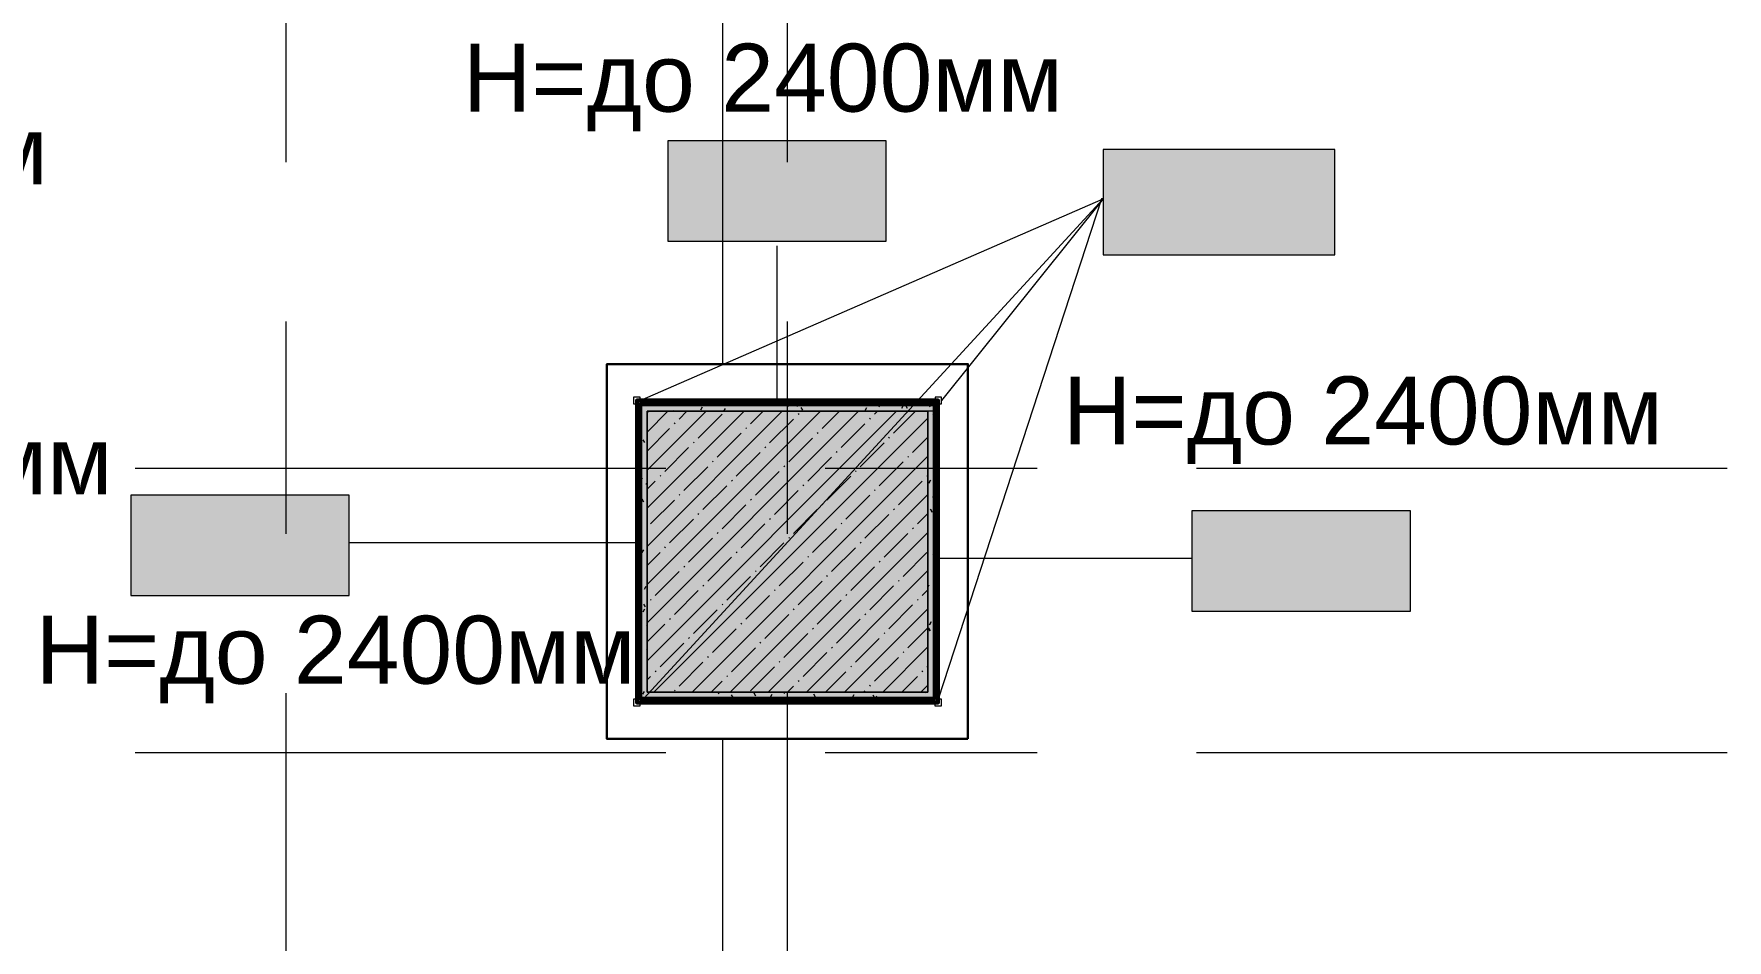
# Model space of a CAD drawing. Header units: millimetres. Extents: x -3817 to 677485, y -22715 to 103890.
# Drawn here: x 11999 to 17064, y 22650 to 25359 of the extents above; entities that cross this region are included whole.
import ezdxf

# ---------------------------------------------------------------- set-up
doc = ezdxf.new("R2010")
doc.units = ezdxf.units.MM
doc.layers.add('PDF _Геометрия', color=7, linetype='Continuous', true_color=0x1d1d1d)
doc.layers.add('PDF _Сплошная заливка', color=7, linetype='Continuous', true_color=0xffffff)
doc.layers.add('PDF _Текст', color=7, linetype='Continuous')
doc.styles.add('PDF GOST-Common', font='arial.ttf')

msp = doc.modelspace()

# ---------------------------------------------------------------- hatches: boundary and pattern name
at = {"layer": 'PDF _Сплошная заливка', "true_color": 0x808080, "transparency": 33554559}
for points in [[(14693.3, 24252.3), (14694.8, 24253.8), (14704.3, 24263.3), (13802.3, 24263.3), (13812.3, 24253.4), (14673.3, 24252.3)], [(13813.3, 23360.3), (13813.3, 24252.3), (13802.3, 24251.3), (13802.3, 23360.3), (13812.3, 23370.3), (13812.3, 23360.3)], [(13833.3, 23360.3), (14704.3, 23360.3), (14694.3, 23370.3), (13813.3, 23370.9), (13813.4, 23360.4)]]:
    msp.add_hatch(color=8, dxfattribs=at).paths.add_polyline_path(points)
at = {"layer": 'PDF _Сплошная заливка', "transparency": 33554559}
for points in [[(13933.3, 24231.4), (14673.3, 24231.4), (14673.3, 24251.3), (13813.3, 24251.3), (13813.3, 24231.4), (13833.3, 24231.4)], [(14673.3, 23391.3), (14693.3, 23391.3), (14693.3, 24251.3), (14673.3, 24251.3), (14673.3, 24231.4)]]:
    msp.add_hatch(color=256, dxfattribs=at).paths.add_polyline_path(points)

# ---------------------------------------------------------------- linework, layer by layer
at = {"layer": 'PDF _Геометрия', "color": 253, "lineweight": 9, "true_color": 0xaaaaaa}
for points in [[(12753.3, 24976), (12753.3, 26809.4), (12753.3, 29309.4)], [(14253.3, 24976), (14253.3, 26809.4), (14253.3, 29309.4)], [(12753.3, 23864.8), (12753.3, 24499.8)], [(14253.3, 23864.8), (14253.3, 24499.8)], [(12301.9, 24061.4), (13889.4, 24061.4)], [(14365.6, 24061.4), (15000.6, 24061.4)], [(15476.9, 24061.4), (17064.4, 24061.4)], [(12753.3, 21801), (12753.3, 23388.5)], [(14253.3, 21801), (14253.3, 23388.5)], [(12301.9, 23211.3), (13889.4, 23211.3)], [(14365.6, 23211.3), (15000.6, 23211.3)], [(15476.9, 23211.3), (17064.4, 23211.3)]]:
    msp.add_lwpolyline(points, dxfattribs=at)
at = {"layer": 'PDF _Геометрия', "color": 6, "lineweight": 9}
for points in [[(14059.8, 24372.3), (14059.8, 26591.3)], [(14059.8, 20641.3), (14059.8, 23251.3)]]:
    msp.add_lwpolyline(points, dxfattribs=at)
at = {"layer": 'PDF _Геометрия', "color": 7, "lineweight": 9}
for points in [[(14548.5, 25039.9), (13895.4, 25039.9), (13895.4, 24739.9), (14548.5, 24739.9)], [(15891.2, 25014.1), (15197.3, 25014.1), (15197.3, 24698.8), (15891.2, 24698.8)], [(15891.2, 25014.1), (15197.3, 25014.1), (15197.3, 24698.8), (15891.2, 24698.8)], [(14673.3, 24231.4), (13833.3, 24231.4), (13833.3, 23391.3), (14673.3, 23391.3)], [(12941.9, 23979.8), (12288.8, 23979.8), (12288.8, 23679.8), (12941.9, 23679.8)], [(16116.7, 23933.7), (15463.5, 23933.7), (15463.5, 23633.7), (16116.7, 23633.7)]]:
    msp.add_lwpolyline(points, close=True, dxfattribs=at)
for points in [[(13812.3, 23360.6), (15197.3, 24866.6), (15192.9, 24866.6), (14704, 23370.3)], [(13812.3, 24263.3), (15197.3, 24866.6), (14714.3, 24263.3)], [(14222, 24257.8), (14222, 24726)], [(13807.8, 23837.9), (12941.9, 23837.9)], [(14698.8, 23791.8), (15463.5, 23791.8)]]:
    msp.add_lwpolyline(points, dxfattribs=at)
at = {"layer": 'PDF _Геометрия', "color": 231, "lineweight": 30, "true_color": 0xff80c0}
msp.add_lwpolyline([(14793.3, 23251.3), (14793.3, 24372.3), (13713.3, 24372.3), (13713.3, 23251.3)], close=True, dxfattribs=at)
at = {"layer": 'PDF _Геометрия', "color": 7, "lineweight": 20}
for points in [[(13792.8, 24253.4), (13812.3, 24253.4), (13812.3, 24273.3), (13792.8, 24273.3)], [(14694.8, 24253.4), (14714.3, 24253.4), (14714.3, 24273.3), (14694.8, 24273.3)], [(13812.3, 23350.8), (13812.3, 23370.3), (13792.3, 23370.3), (13792.3, 23350.8)], [(14713.8, 23370.3), (14694.3, 23370.3), (14694.3, 23350.4), (14713.8, 23350.4)]]:
    msp.add_lwpolyline(points, close=True, dxfattribs=at)
at = {"layer": 'PDF _Геометрия', "color": 8, "lineweight": 53, "true_color": 0x808080}
for points in [[(14704.3, 24252.3), (14704.3, 24263.3), (13802.3, 24263.3), (13802.3, 24252.3), (13802.3, 23360.3), (13813.3, 23360.3), (14704.3, 23360.3), (14704.3, 23371.3)], [(14693.3, 23371.3), (13813.3, 23371.3), (13813.3, 24252.3), (14693.3, 24252.3)]]:
    msp.add_lwpolyline(points, close=True, dxfattribs=at)
at = {"layer": 'PDF _Геометрия', "color": 9, "lineweight": 9, "true_color": 0xc0c0c0}
for points in [[(14673.3, 24251.3), (13813.3, 24251.3), (13813.3, 24231.4), (13813.3, 23371.3), (13833.3, 23371.3), (14693.3, 23371.3), (14693.3, 23391.3), (14693.3, 24251.3)], [(14673.3, 23391.3), (13833.3, 23391.3), (13833.3, 24231.4), (14673.3, 24231.4)]]:
    msp.add_lwpolyline(points, close=True, dxfattribs=at)
at = {"layer": 'PDF _Геометрия', "color": 253, "lineweight": 9, "true_color": 0x9b9b9b}
for points in [[(13813.3, 24222.7), (13816.9, 24222.7)], [(13833.8, 24247.2), (13831.4, 24251.3)], [(13837.3, 24253.2), (13847.4, 24253.2)], [(13913.4, 24231.4), (13912.1, 24233.6)], [(13928.8, 24253.2), (13938.8, 24253.2)], [(13998.4, 24243.6), (13993.4, 24234.8)], [(14020.2, 24253.2), (14030.3, 24253.2)], [(14066.5, 24239.5), (14061.8, 24231.4)], [(14203.1, 24253.2), (14213.2, 24253.2)], [(14257.3, 24245.3), (14253.8, 24251.3)], [(14284.5, 24251.3), (14280.8, 24244.9)], [(14298.9, 24234.1), (14293.9, 24242.8)], [(14294.5, 24253.2), (14304.6, 24253.2)], [(14355.5, 24253.2), (14365.6, 24253.2)], [(14489.9, 24241.4), (14484.9, 24232.7)], [(14507.9, 24253.2), (14518, 24253.2)], [(14530.8, 24251.3), (14526.5, 24243.8)], [(14571, 24250.5), (14570.5, 24251.3)], [(14599.6, 24248.4), (14594.5, 24239.7)], [(14599.3, 24253.2), (14609.4, 24253.2)], [(14612.7, 24239.3), (14607.7, 24248)], [(14680.7, 24243.4), (14676.1, 24251.3)], [(14690.8, 24253.2), (14693.3, 24253.2)], [(13833.3, 24187.2), (13832.9, 24187.8)], [(13813.3, 24131.3), (13816.9, 24131.3)], [(13826.8, 24137.5), (13821.7, 24146.2)], [(13815.6, 24095.9), (13813.3, 24099.9)], [(13819.7, 24027.8), (13814.7, 24036.5)], [(13833.3, 24018.5), (13829.8, 24012.5)], [(13823.8, 23959.8), (13818.7, 23968.5)], [(13813.3, 23948.4), (13816.9, 23948.4)], [(13813.3, 23887.4), (13816.9, 23887.4)], [(13822.6, 23817.1), (13817.6, 23808.4)], [(13813.3, 23796), (13816.9, 23796)], [(13829.7, 23707.5), (13824.7, 23698.7)], [(13813.3, 23613.1), (13816.9, 23613.1)], [(13825.6, 23639.4), (13820.6, 23630.7)], [(13829, 23646), (13823.9, 23654.7)], [(13833.3, 23591.7), (13831.7, 23589.1)], [(13813.3, 23552.1), (13816.9, 23552.1)], [(13833.3, 23516.6), (13832.1, 23518.7)], [(13813.3, 23460.7), (13816.9, 23460.7)], [(13814.8, 23426.7), (13813.3, 23429.4)], [(13824.5, 23393.7), (13819.5, 23385)], [(13837.3, 23369.3), (13847.4, 23369.3)], [(13871.7, 23389.1), (13870.4, 23391.3)], [(13918.9, 23374.4), (13917.2, 23371.3)], [(14020.2, 23369.3), (14030.3, 23369.3)], [(14049.4, 23386.1), (14046.4, 23391.3)], [(14091, 23375), (14086, 23383.7)], [(14111.7, 23369.3), (14121.7, 23369.3)], [(14159.1, 23379.1), (14154, 23387.8)], [(14172.6, 23369.3), (14182.7, 23369.3)], [(14198.7, 23371.3), (14195.7, 23376.6)], [(14206.3, 23384.4), (14201.3, 23375.7)], [(14245.5, 23391.3), (14242.9, 23386.9)], [(14325, 23369.3), (14335.1, 23369.3)], [(14336.8, 23376.1), (14331.7, 23384.8)], [(14410.4, 23372.2), (14409.9, 23371.3)], [(14416.5, 23369.3), (14426.5, 23369.3)], [(14452, 23383.3), (14447, 23374.6)], [(14507.9, 23369.3), (14518, 23369.3)], [(14514.5, 23373.1), (14509.4, 23381.8)], [(14520.1, 23379.2), (14515.5, 23371.3)], [(14621.1, 23371.3), (14619.1, 23374.7)], [(14667.8, 23391.3), (14666.4, 23388.8)], [(14690.8, 23369.3), (14693.3, 23369.3)]]:
    msp.add_lwpolyline(points, dxfattribs=at)
at = {"layer": 'PDF _Геометрия', "lineweight": 9}
for points in [[(13833.3, 24169.1), (13895.5, 24231.4)], [(13833.3, 24055), (14009.6, 24231.4)], [(13833.3, 23941), (14123.6, 24231.4)], [(13833.3, 23826.9), (14237.7, 24231.4)], [(13833.3, 23712.9), (14351.7, 24231.4)], [(13833.3, 23598.8), (14465.8, 24231.4)], [(13833.3, 23484.8), (14579.8, 24231.4)], [(13833.3, 24226.1), (13838.5, 24231.4)], [(13929.2, 24208), (13952.5, 24231.4)], [(13986.2, 24151), (14057.5, 24222.2)], [(14143, 24193.7), (14180.6, 24231.4)], [(14285.6, 24222.2), (14287.9, 24224.6)], [(14356.9, 24179.5), (14408.7, 24231.4)], [(14513.7, 24222.2), (14522.8, 24231.4)], [(14570.7, 24165.2), (14636.8, 24231.4)], [(13833.3, 24112.1), (13900.7, 24179.5)], [(13853.9, 23391.3), (14673.3, 24210.7)], [(13914.9, 24193.7), (13917.3, 24196.1)], [(14043.2, 24093.9), (14114.5, 24165.2)], [(14128.8, 24179.5), (14131.1, 24181.8)], [(14200, 24136.7), (14271.3, 24208)], [(14342.6, 24165.2), (14345, 24167.6)], [(14413.9, 24122.4), (14485.2, 24193.7)], [(14499.4, 24208), (14501.8, 24210.3)], [(13886.4, 24051.2), (13957.7, 24122.4)], [(13971.9, 24136.7), (13974.3, 24139.1)], [(14185.8, 24122.4), (14188.2, 24124.8)], [(14257.1, 24079.7), (14328.3, 24151)], [(14470.9, 24065.4), (14542.2, 24136.7)], [(14556.4, 24151), (14558.8, 24153.3)], [(14627.7, 24108.2), (14673.3, 24153.7)], [(13943.4, 23994.1), (14014.7, 24065.4)], [(13967.9, 23391.3), (14673.3, 24096.7)], [(14029, 24079.7), (14031.3, 24082)], [(14100.2, 24036.9), (14171.5, 24108.2)], [(14242.8, 24065.4), (14245.2, 24067.8)], [(14314.1, 24022.6), (14385.4, 24093.9)], [(14399.6, 24108.2), (14402, 24110.6)], [(14527.9, 24008.4), (14599.2, 24079.7)], [(14613.5, 24093.9), (14615.8, 24096.3)], [(13833.3, 23998), (13857.9, 24022.6)], [(13872.1, 24036.9), (13874.5, 24039.3)], [(14086, 24022.6), (14088.4, 24025)], [(14157.3, 23979.9), (14228.6, 24051.2)], [(14299.8, 24008.4), (14302.2, 24010.8)], [(14371.1, 23965.6), (14442.4, 24036.9)], [(14456.7, 24051.2), (14459, 24053.5)], [(14585, 23951.4), (14656.2, 24022.6)], [(14670.5, 24036.9), (14672.9, 24039.3)], [(13843.6, 23894.3), (13914.9, 23965.6)], [(13929.2, 23979.9), (13931.5, 23982.3)], [(14000.5, 23937.1), (14071.7, 24008.4)], [(14082, 23391.3), (14673.3, 23982.6)], [(14143, 23965.6), (14145.4, 23968)], [(14214.3, 23922.9), (14285.6, 23994.1)], [(14428.1, 23908.6), (14499.4, 23979.9)], [(14513.7, 23994.1), (14516, 23996.5)], [(13986.2, 23922.9), (13988.6, 23925.2)], [(14057.5, 23880.1), (14128.8, 23951.4)], [(14200, 23908.6), (14202.4, 23911)], [(14271.3, 23865.8), (14342.6, 23937.1)], [(14356.9, 23951.4), (14359.2, 23953.7)], [(14485.2, 23851.6), (14556.4, 23922.9)], [(14570.7, 23937.1), (14573.1, 23939.5)], [(14642, 23894.3), (14673.3, 23925.6)], [(13900.7, 23837.3), (13971.9, 23908.6)], [(14043.2, 23865.8), (14045.6, 23868.2)], [(14114.5, 23823.1), (14185.8, 23894.3)], [(14196, 23391.3), (14673.3, 23868.6)], [(14328.3, 23808.8), (14399.6, 23880.1)], [(14413.9, 23894.3), (14416.3, 23896.7)], [(14542.2, 23794.6), (14613.5, 23865.8)], [(14627.7, 23880.1), (14630.1, 23882.5)], [(13833.3, 23769.9), (13872.1, 23808.8)], [(13886.4, 23823.1), (13888.8, 23825.4)], [(13957.7, 23780.3), (14029, 23851.6)], [(14100.2, 23808.8), (14102.6, 23811.2)], [(14171.5, 23766), (14242.8, 23837.3)], [(14257.1, 23851.6), (14259.4, 23853.9)], [(14385.4, 23751.8), (14456.7, 23823.1)], [(14470.9, 23837.3), (14473.3, 23839.7)], [(14599.2, 23737.5), (14670.5, 23808.8)], [(13943.4, 23766), (13945.8, 23768.4)], [(14014.7, 23723.3), (14086, 23794.6)], [(14228.6, 23709), (14299.8, 23780.3)], [(14314.1, 23794.6), (14316.5, 23796.9)], [(14442.4, 23694.8), (14513.7, 23766)], [(14527.9, 23780.3), (14530.3, 23782.7)], [(13857.9, 23680.5), (13929.2, 23751.8)], [(14000.5, 23709), (14002.8, 23711.4)], [(14071.7, 23666.2), (14143, 23737.5)], [(14157.3, 23751.8), (14159.6, 23754.2)], [(14285.6, 23652), (14356.9, 23723.3)], [(14310.1, 23391.3), (14673.3, 23754.6)], [(14371.1, 23737.5), (14373.5, 23739.9)], [(14499.4, 23637.7), (14570.7, 23709)], [(14585, 23723.3), (14587.3, 23725.6)], [(13843.6, 23666.2), (13846, 23668.6)], [(13914.9, 23623.5), (13986.2, 23694.8)], [(14128.8, 23609.2), (14200, 23680.5)], [(14214.3, 23694.8), (14216.7, 23697.1)], [(14342.6, 23595), (14413.9, 23666.2)], [(14428.1, 23680.5), (14430.5, 23682.9)], [(14642, 23666.2), (14644.4, 23668.6)], [(14656.2, 23680.5), (14673.3, 23697.5)], [(13900.7, 23609.2), (13903, 23611.6)], [(13971.9, 23566.5), (14043.2, 23637.7)], [(14057.5, 23652), (14059.8, 23654.4)], [(14185.8, 23552.2), (14257.1, 23623.5)], [(14271.3, 23637.7), (14273.7, 23640.1)], [(14399.6, 23537.9), (14470.9, 23609.2)], [(14424.1, 23391.3), (14673.3, 23640.5)], [(14485.2, 23623.5), (14487.5, 23625.8)], [(14556.4, 23580.7), (14627.7, 23652)], [(13833.3, 23541.8), (13886.4, 23595)], [(14029, 23509.4), (14100.2, 23580.7)], [(14114.5, 23595), (14116.9, 23597.3)], [(14242.8, 23495.2), (14314.1, 23566.5)], [(14328.3, 23580.7), (14330.7, 23583.1)], [(14542.2, 23566.5), (14544.6, 23568.8)], [(14613.5, 23523.7), (14673.3, 23583.5)], [(13872.1, 23466.7), (13943.4, 23537.9)], [(13957.7, 23552.2), (13960.1, 23554.6)], [(14086, 23452.4), (14157.3, 23523.7)], [(14171.5, 23537.9), (14173.9, 23540.3)], [(14299.8, 23438.1), (14371.1, 23509.4)], [(14385.4, 23523.7), (14387.7, 23526.1)], [(14456.7, 23480.9), (14527.9, 23552.2)], [(14538.2, 23391.3), (14673.3, 23526.5)], [(14599.2, 23509.4), (14601.6, 23511.8)], [(13857.9, 23452.4), (13860.3, 23454.8)], [(13929.2, 23409.6), (14000.5, 23480.9)], [(14014.7, 23495.2), (14017.1, 23497.5)], [(14143, 23395.4), (14214.3, 23466.7)], [(14228.6, 23480.9), (14230.9, 23483.3)], [(14442.4, 23466.7), (14444.8, 23469)], [(14513.7, 23423.9), (14585, 23495.2)], [(14656.2, 23452.4), (14658.6, 23454.8)], [(14670.5, 23466.7), (14673.3, 23469.4)], [(13833.3, 23427.8), (13843.6, 23438.1)], [(14024.9, 23391.3), (14057.5, 23423.9)], [(14071.7, 23438.1), (14074.1, 23440.5)], [(14253, 23391.3), (14271.3, 23409.6)], [(14285.6, 23423.9), (14287.9, 23426.3)], [(14367.1, 23391.3), (14428.1, 23452.4)], [(14499.4, 23409.6), (14501.8, 23412)], [(14595.2, 23391.3), (14642, 23438.1)], [(14652.2, 23391.3), (14673.3, 23412.4)], [(13914.9, 23395.4), (13917.3, 23397.7)], [(14481.1, 23391.3), (14485.2, 23395.4)]]:
    msp.add_lwpolyline(points, dxfattribs=at)
at = {"layer": 'PDF _Геометрия', "color": 9, "lineweight": 9, "true_color": 0xc0c0c0}
for points in [[(14673.3, 24231.4), (14673.3, 23391.3)], [(14693.3, 23391.3), (14693.3, 24231.4), (14673.3, 24231.4)]]:
    msp.add_lwpolyline(points, dxfattribs=at)
at = {"layer": 'PDF _Геометрия', "color": 253, "lineweight": 9, "true_color": 0x9b9b9b}
for points in [[(14689, 24220.4), (14693.3, 24227.9)], [(14693.3, 24131.3), (14690.8, 24131.3)], [(14676.7, 24016.3), (14681.7, 24025)], [(14693.3, 24039.8), (14690.8, 24039.8)], [(14687.9, 23974.7), (14692.9, 23983.4)], [(14680.9, 23938.3), (14685.9, 23929.6)], [(14693.3, 23917.9), (14690.8, 23917.9)], [(14689, 23802.3), (14693.3, 23794.9)], [(14693.3, 23796), (14690.8, 23796)], [(14673.3, 23705.5), (14676.6, 23711.2)], [(14693.3, 23704.5), (14690.8, 23704.5)], [(14674.9, 23582.9), (14679.9, 23574.2)], [(14678.6, 23592.9), (14683.6, 23601.6)], [(14693.3, 23582.6), (14690.8, 23582.6)], [(14693.3, 23460.7), (14690.8, 23460.7)]]:
    msp.add_lwpolyline(points, close=True, dxfattribs=at)
at = {"layer": 'PDF _Сплошная заливка', "lineweight": 9, "transparency": 33554559}
for points in [[(14548.5, 25039.9), (13895.4, 25039.9), (14548.5, 24739.9), (13895.4, 24739.9)], [(15891.2, 25014.1), (15197.3, 25014.1), (15891.2, 24698.8), (15197.3, 24698.8)], [(12941.9, 23979.8), (12288.8, 23979.8), (12941.9, 23679.8), (12288.8, 23679.8)], [(16116.7, 23933.7), (15463.5, 23933.7), (16116.7, 23633.7), (15463.5, 23633.7)]]:
    msp.add_solid(points, dxfattribs=at)
at = {"layer": 'PDF _Сплошная заливка', "lineweight": 35, "transparency": 33554559}
for points in [[(13813.3, 23371.3), (13833.3, 23371.3), (13813.3, 24231.4), (13833.3, 24231.4)], [(14673.3, 23391.3), (14673.3, 24231.4), (13833.3, 23391.3), (13833.3, 24231.4)], [(13833.3, 23371.3), (14693.3, 23371.3), (13833.3, 23391.3), (14693.3, 23391.3)]]:
    msp.add_solid(points, dxfattribs=at)
at = {"layer": 'PDF _Сплошная заливка', "color": 8, "lineweight": 35, "true_color": 0x808080, "transparency": 33554559}
msp.add_solid([(14704.3, 23371.3), (14704.3, 24252.3), (14693.3, 23371.3), (14693.3, 24252.3)], dxfattribs=at)

# ---------------------------------------------------------------- texts
at = {"layer": 'PDF _Текст', "color": 250, "true_color": 0x3c3c3c, "char_height": 203.2, "attachment_point": 4, "style": 'PDF GOST-Common'}
for s, insert in [('Н=до 2400мм', (13282.1, 25199.2)), ('Н=до 2600мм', (10245.7, 24981.5)), ('Н=до 2400мм', (15077.3, 24204)), ('Н=от 2600мм', (10474.7, 24082.5)), ('Н=до 2400мм', (12003.8, 23488.8))]:
    msp.add_mtext(s, dxfattribs=dict(at, insert=insert))

doc.saveas('drawing.dxf')
